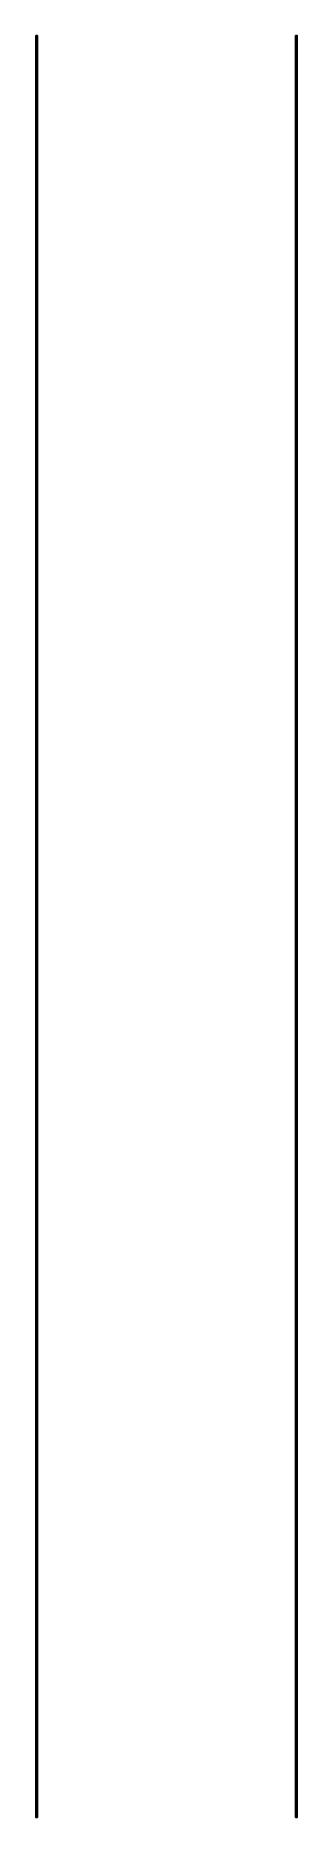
# Model space of a CAD drawing. Extents: x -3.2 to 3.2, y -21.9 to 21.6.
import ezdxf

# ---------------------------------------------------------------- set-up
doc = ezdxf.new("R2010")
doc.units = 0
doc.layers.add('RAILINGS', color=6, linetype='CONTINUOUS')

msp = doc.modelspace()

# ---------------------------------------------------------------- linework, layer by layer
at = {"layer": 'RAILINGS'}
for points in [[(-3.19, 21.6, 2.53), (-3.19, 10.5, 1.84), (-3.15, 10.5, 1.84), (-3.15, 21.6, 2.53)], [(-3.17, 21.6, 1.52), (-3.19, 21.58, 1.52), (-3.19, 21.58, 2.52), (-3.17, 21.6, 2.52)], [(-3.19, 21.6, 2.01), (-3.19, 10.5, 1.32), (-3.15, 10.5, 1.32), (-3.15, 21.6, 2.01)], [(-3.19, 21.58, 1.52), (-3.17, 21.56, 1.52), (-3.17, 21.56, 2.52), (-3.19, 21.58, 2.52)], [(-3.15, 21.58, 1.52), (-3.17, 21.6, 1.52), (-3.17, 21.6, 2.52), (-3.15, 21.58, 2.52)], [(-3.17, 21.56, 1.52), (-3.15, 21.58, 1.52), (-3.15, 21.58, 2.52), (-3.17, 21.56, 2.52)], [(3.15, 21.6, 2.53), (3.15, 10.5, 1.84), (3.19, 10.5, 1.84), (3.19, 21.6, 2.53)], [(3.17, 21.6, 1.52), (3.15, 21.58, 1.52), (3.15, 21.58, 2.52), (3.17, 21.6, 2.52)], [(3.15, 21.6, 2.01), (3.15, 10.5, 1.32), (3.19, 10.5, 1.32), (3.19, 21.6, 2.01)], [(3.15, 21.58, 1.52), (3.17, 21.56, 1.52), (3.17, 21.56, 2.52), (3.15, 21.58, 2.52)], [(3.19, 21.58, 1.52), (3.17, 21.6, 1.52), (3.17, 21.6, 2.52), (3.19, 21.58, 2.52)], [(3.17, 21.56, 1.52), (3.19, 21.58, 1.52), (3.19, 21.58, 2.52), (3.17, 21.56, 2.52)], [(-3.17, 20.1, 1.42), (-3.19, 20.08, 1.42), (-3.19, 20.08, 2.42), (-3.17, 20.1, 2.42)], [(-3.19, 20.08, 1.42), (-3.17, 20.06, 1.42), (-3.17, 20.06, 2.42), (-3.19, 20.08, 2.42)], [(-3.15, 20.08, 1.42), (-3.17, 20.1, 1.42), (-3.17, 20.1, 2.42), (-3.15, 20.08, 2.42)], [(-3.17, 20.06, 1.42), (-3.15, 20.08, 1.42), (-3.15, 20.08, 2.42), (-3.17, 20.06, 2.42)], [(3.17, 20.1, 1.42), (3.15, 20.08, 1.42), (3.15, 20.08, 2.42), (3.17, 20.1, 2.42)], [(3.15, 20.08, 1.42), (3.17, 20.06, 1.42), (3.17, 20.06, 2.42), (3.15, 20.08, 2.42)], [(3.19, 20.08, 1.42), (3.17, 20.1, 1.42), (3.17, 20.1, 2.42), (3.19, 20.08, 2.42)], [(3.17, 20.06, 1.42), (3.19, 20.08, 1.42), (3.19, 20.08, 2.42), (3.17, 20.06, 2.42)], [(-3.17, 18.6, 1.33), (-3.19, 18.58, 1.33), (-3.19, 18.58, 2.33), (-3.17, 18.6, 2.33)], [(-3.19, 18.58, 1.33), (-3.17, 18.56, 1.33), (-3.17, 18.56, 2.33), (-3.19, 18.58, 2.33)], [(-3.15, 18.58, 1.33), (-3.17, 18.6, 1.33), (-3.17, 18.6, 2.33), (-3.15, 18.58, 2.33)], [(-3.17, 18.56, 1.33), (-3.15, 18.58, 1.33), (-3.15, 18.58, 2.33), (-3.17, 18.56, 2.33)], [(3.17, 18.6, 1.33), (3.15, 18.58, 1.33), (3.15, 18.58, 2.33), (3.17, 18.6, 2.33)], [(3.15, 18.58, 1.33), (3.17, 18.56, 1.33), (3.17, 18.56, 2.33), (3.15, 18.58, 2.33)], [(3.19, 18.58, 1.33), (3.17, 18.6, 1.33), (3.17, 18.6, 2.33), (3.19, 18.58, 2.33)], [(3.17, 18.56, 1.33), (3.19, 18.58, 1.33), (3.19, 18.58, 2.33), (3.17, 18.56, 2.33)], [(-3.17, 17.1, 1.23), (-3.19, 17.08, 1.23), (-3.19, 17.08, 2.23), (-3.17, 17.1, 2.23)], [(-3.19, 17.08, 1.23), (-3.17, 17.06, 1.23), (-3.17, 17.06, 2.23), (-3.19, 17.08, 2.23)], [(-3.15, 17.08, 1.23), (-3.17, 17.1, 1.23), (-3.17, 17.1, 2.23), (-3.15, 17.08, 2.23)], [(-3.17, 17.06, 1.23), (-3.15, 17.08, 1.23), (-3.15, 17.08, 2.23), (-3.17, 17.06, 2.23)], [(3.17, 17.1, 1.23), (3.15, 17.08, 1.23), (3.15, 17.08, 2.23), (3.17, 17.1, 2.23)], [(3.15, 17.08, 1.23), (3.17, 17.06, 1.23), (3.17, 17.06, 2.23), (3.15, 17.08, 2.23)], [(3.19, 17.08, 1.23), (3.17, 17.1, 1.23), (3.17, 17.1, 2.23), (3.19, 17.08, 2.23)], [(3.17, 17.06, 1.23), (3.19, 17.08, 1.23), (3.19, 17.08, 2.23), (3.17, 17.06, 2.23)], [(-3.17, 15.6, 1.14), (-3.19, 15.58, 1.14), (-3.19, 15.58, 2.14), (-3.17, 15.6, 2.14)], [(-3.19, 15.58, 1.14), (-3.17, 15.56, 1.14), (-3.17, 15.56, 2.14), (-3.19, 15.58, 2.14)], [(-3.15, 15.58, 1.14), (-3.17, 15.6, 1.14), (-3.17, 15.6, 2.14), (-3.15, 15.58, 2.14)], [(-3.17, 15.56, 1.14), (-3.15, 15.58, 1.14), (-3.15, 15.58, 2.14), (-3.17, 15.56, 2.14)], [(3.17, 15.6, 1.14), (3.15, 15.58, 1.14), (3.15, 15.58, 2.14), (3.17, 15.6, 2.14)], [(3.15, 15.58, 1.14), (3.17, 15.56, 1.14), (3.17, 15.56, 2.14), (3.15, 15.58, 2.14)], [(3.19, 15.58, 1.14), (3.17, 15.6, 1.14), (3.17, 15.6, 2.14), (3.19, 15.58, 2.14)], [(3.17, 15.56, 1.14), (3.19, 15.58, 1.14), (3.19, 15.58, 2.14), (3.17, 15.56, 2.14)], [(-3.17, 14.1, 1.04), (-3.19, 14.08, 1.04), (-3.19, 14.08, 2.04), (-3.17, 14.1, 2.04)], [(-3.19, 14.08, 1.04), (-3.17, 14.06, 1.04), (-3.17, 14.06, 2.04), (-3.19, 14.08, 2.04)], [(-3.15, 14.08, 1.04), (-3.17, 14.1, 1.04), (-3.17, 14.1, 2.04), (-3.15, 14.08, 2.04)], [(-3.17, 14.06, 1.04), (-3.15, 14.08, 1.04), (-3.15, 14.08, 2.04), (-3.17, 14.06, 2.04)], [(3.17, 14.1, 1.04), (3.15, 14.08, 1.04), (3.15, 14.08, 2.04), (3.17, 14.1, 2.04)], [(3.15, 14.08, 1.04), (3.17, 14.06, 1.04), (3.17, 14.06, 2.04), (3.15, 14.08, 2.04)], [(3.19, 14.08, 1.04), (3.17, 14.1, 1.04), (3.17, 14.1, 2.04), (3.19, 14.08, 2.04)], [(3.17, 14.06, 1.04), (3.19, 14.08, 1.04), (3.19, 14.08, 2.04), (3.17, 14.06, 2.04)], [(-3.17, 12.6, 0.95), (-3.19, 12.58, 0.95), (-3.19, 12.58, 1.95), (-3.17, 12.6, 1.95)], [(-3.19, 12.58, 0.95), (-3.17, 12.56, 0.95), (-3.17, 12.56, 1.95), (-3.19, 12.58, 1.95)], [(-3.15, 12.58, 0.95), (-3.17, 12.6, 0.95), (-3.17, 12.6, 1.95), (-3.15, 12.58, 1.95)], [(-3.17, 12.56, 0.95), (-3.15, 12.58, 0.95), (-3.15, 12.58, 1.95), (-3.17, 12.56, 1.95)], [(3.17, 12.6, 0.95), (3.15, 12.58, 0.95), (3.15, 12.58, 1.95), (3.17, 12.6, 1.95)], [(3.15, 12.58, 0.95), (3.17, 12.56, 0.95), (3.17, 12.56, 1.95), (3.15, 12.58, 1.95)], [(3.19, 12.58, 0.95), (3.17, 12.6, 0.95), (3.17, 12.6, 1.95), (3.19, 12.58, 1.95)], [(3.17, 12.56, 0.95), (3.19, 12.58, 0.95), (3.19, 12.58, 1.95), (3.17, 12.56, 1.95)], [(-3.17, 11.1, 0.85), (-3.19, 11.08, 0.85), (-3.19, 11.08, 1.85), (-3.17, 11.1, 1.85)], [(-3.19, 11.08, 0.85), (-3.17, 11.06, 0.85), (-3.17, 11.06, 1.85), (-3.19, 11.08, 1.85)], [(-3.15, 11.08, 0.85), (-3.17, 11.1, 0.85), (-3.17, 11.1, 1.85), (-3.15, 11.08, 1.85)], [(-3.17, 11.06, 0.85), (-3.15, 11.08, 0.85), (-3.15, 11.08, 1.85), (-3.17, 11.06, 1.85)], [(3.17, 11.1, 0.85), (3.15, 11.08, 0.85), (3.15, 11.08, 1.85), (3.17, 11.1, 1.85)], [(3.15, 11.08, 0.85), (3.17, 11.06, 0.85), (3.17, 11.06, 1.85), (3.15, 11.08, 1.85)], [(3.19, 11.08, 0.85), (3.17, 11.1, 0.85), (3.17, 11.1, 1.85), (3.19, 11.08, 1.85)], [(3.17, 11.06, 0.85), (3.19, 11.08, 0.85), (3.19, 11.08, 1.85), (3.17, 11.06, 1.85)], [(-3.19, 10.5, 1.84), (-3.19, 9.6, 1.84), (-3.15, 9.6, 1.84), (-3.15, 10.5, 1.84)], [(-3.19, 10.5, 1.32), (-3.19, 9.6, 1.32), (-3.15, 9.6, 1.32), (-3.15, 10.5, 1.32)], [(3.15, 10.5, 1.84), (3.15, 9.6, 1.84), (3.19, 9.6, 1.84), (3.19, 10.5, 1.84)], [(3.15, 10.5, 1.32), (3.15, 9.6, 1.32), (3.19, 9.6, 1.32), (3.19, 10.5, 1.32)], [(-3.19, 9.6, 1.84), (-3.19, -8.4, 2.12), (-3.15, -8.4, 2.12), (-3.15, 9.6, 1.84)], [(-3.17, 9.6, 0.83), (-3.19, 9.58, 0.83), (-3.19, 9.58, 1.83), (-3.17, 9.6, 1.83)], [(-3.19, 9.6, 1.32), (-3.19, -8.4, 1.6), (-3.15, -8.4, 1.6), (-3.15, 9.6, 1.32)], [(-3.19, 9.58, 0.83), (-3.17, 9.56, 0.83), (-3.17, 9.56, 1.83), (-3.19, 9.58, 1.83)], [(-3.15, 9.58, 0.83), (-3.17, 9.6, 0.83), (-3.17, 9.6, 1.83), (-3.15, 9.58, 1.83)], [(-3.17, 9.56, 0.83), (-3.15, 9.58, 0.83), (-3.15, 9.58, 1.83), (-3.17, 9.56, 1.83)], [(3.15, 9.6, 1.84), (3.15, -8.4, 2.12), (3.19, -8.4, 2.12), (3.19, 9.6, 1.84)], [(3.17, 9.6, 0.83), (3.15, 9.58, 0.83), (3.15, 9.58, 1.83), (3.17, 9.6, 1.83)], [(3.15, 9.6, 1.32), (3.15, -8.4, 1.6), (3.19, -8.4, 1.6), (3.19, 9.6, 1.32)], [(3.15, 9.58, 0.83), (3.17, 9.56, 0.83), (3.17, 9.56, 1.83), (3.15, 9.58, 1.83)], [(3.19, 9.58, 0.83), (3.17, 9.6, 0.83), (3.17, 9.6, 1.83), (3.19, 9.58, 1.83)], [(3.17, 9.56, 0.83), (3.19, 9.58, 0.83), (3.19, 9.58, 1.83), (3.17, 9.56, 1.83)], [(-3.17, 8.1, 0.85), (-3.19, 8.08, 0.85), (-3.19, 8.08, 1.85), (-3.17, 8.1, 1.85)], [(-3.19, 8.08, 0.85), (-3.17, 8.06, 0.85), (-3.17, 8.06, 1.85), (-3.19, 8.08, 1.85)], [(-3.15, 8.08, 0.85), (-3.17, 8.1, 0.85), (-3.17, 8.1, 1.85), (-3.15, 8.08, 1.85)], [(-3.17, 8.06, 0.85), (-3.15, 8.08, 0.85), (-3.15, 8.08, 1.85), (-3.17, 8.06, 1.85)], [(3.17, 8.1, 0.85), (3.15, 8.08, 0.85), (3.15, 8.08, 1.85), (3.17, 8.1, 1.85)], [(3.15, 8.08, 0.85), (3.17, 8.06, 0.85), (3.17, 8.06, 1.85), (3.15, 8.08, 1.85)], [(3.19, 8.08, 0.85), (3.17, 8.1, 0.85), (3.17, 8.1, 1.85), (3.19, 8.08, 1.85)], [(3.17, 8.06, 0.85), (3.19, 8.08, 0.85), (3.19, 8.08, 1.85), (3.17, 8.06, 1.85)], [(-3.17, 6.6, 0.87), (-3.19, 6.58, 0.87), (-3.19, 6.58, 1.87), (-3.17, 6.6, 1.87)], [(-3.19, 6.58, 0.87), (-3.17, 6.56, 0.87), (-3.17, 6.56, 1.87), (-3.19, 6.58, 1.87)], [(-3.15, 6.58, 0.87), (-3.17, 6.6, 0.87), (-3.17, 6.6, 1.87), (-3.15, 6.58, 1.87)], [(-3.17, 6.56, 0.87), (-3.15, 6.58, 0.87), (-3.15, 6.58, 1.87), (-3.17, 6.56, 1.87)], [(3.17, 6.6, 0.87), (3.15, 6.58, 0.87), (3.15, 6.58, 1.87), (3.17, 6.6, 1.87)], [(3.15, 6.58, 0.87), (3.17, 6.56, 0.87), (3.17, 6.56, 1.87), (3.15, 6.58, 1.87)], [(3.19, 6.58, 0.87), (3.17, 6.6, 0.87), (3.17, 6.6, 1.87), (3.19, 6.58, 1.87)], [(3.17, 6.56, 0.87), (3.19, 6.58, 0.87), (3.19, 6.58, 1.87), (3.17, 6.56, 1.87)], [(-3.17, 5.1, 0.9), (-3.19, 5.08, 0.9), (-3.19, 5.08, 1.9), (-3.17, 5.1, 1.9)], [(-3.19, 5.08, 0.9), (-3.17, 5.06, 0.9), (-3.17, 5.06, 1.9), (-3.19, 5.08, 1.9)], [(-3.15, 5.08, 0.9), (-3.17, 5.1, 0.9), (-3.17, 5.1, 1.9), (-3.15, 5.08, 1.9)], [(-3.17, 5.06, 0.9), (-3.15, 5.08, 0.9), (-3.15, 5.08, 1.9), (-3.17, 5.06, 1.9)], [(3.17, 5.1, 0.9), (3.15, 5.08, 0.9), (3.15, 5.08, 1.9), (3.17, 5.1, 1.9)], [(3.15, 5.08, 0.9), (3.17, 5.06, 0.9), (3.17, 5.06, 1.9), (3.15, 5.08, 1.9)], [(3.19, 5.08, 0.9), (3.17, 5.1, 0.9), (3.17, 5.1, 1.9), (3.19, 5.08, 1.9)], [(3.17, 5.06, 0.9), (3.19, 5.08, 0.9), (3.19, 5.08, 1.9), (3.17, 5.06, 1.9)], [(-3.17, 3.6, 0.92), (-3.19, 3.58, 0.92), (-3.19, 3.58, 1.92), (-3.17, 3.6, 1.92)], [(-3.19, 3.58, 0.92), (-3.17, 3.56, 0.92), (-3.17, 3.56, 1.92), (-3.19, 3.58, 1.92)], [(-3.15, 3.58, 0.92), (-3.17, 3.6, 0.92), (-3.17, 3.6, 1.92), (-3.15, 3.58, 1.92)], [(-3.17, 3.56, 0.92), (-3.15, 3.58, 0.92), (-3.15, 3.58, 1.92), (-3.17, 3.56, 1.92)], [(3.17, 3.6, 0.92), (3.15, 3.58, 0.92), (3.15, 3.58, 1.92), (3.17, 3.6, 1.92)], [(3.15, 3.58, 0.92), (3.17, 3.56, 0.92), (3.17, 3.56, 1.92), (3.15, 3.58, 1.92)], [(3.19, 3.58, 0.92), (3.17, 3.6, 0.92), (3.17, 3.6, 1.92), (3.19, 3.58, 1.92)], [(3.17, 3.56, 0.92), (3.19, 3.58, 0.92), (3.19, 3.58, 1.92), (3.17, 3.56, 1.92)], [(-3.17, 2.1, 0.94), (-3.19, 2.08, 0.94), (-3.19, 2.08, 1.94), (-3.17, 2.1, 1.94)], [(-3.19, 2.08, 0.94), (-3.17, 2.06, 0.94), (-3.17, 2.06, 1.94), (-3.19, 2.08, 1.94)], [(-3.15, 2.08, 0.94), (-3.17, 2.1, 0.94), (-3.17, 2.1, 1.94), (-3.15, 2.08, 1.94)], [(-3.17, 2.06, 0.94), (-3.15, 2.08, 0.94), (-3.15, 2.08, 1.94), (-3.17, 2.06, 1.94)], [(3.17, 2.1, 0.94), (3.15, 2.08, 0.94), (3.15, 2.08, 1.94), (3.17, 2.1, 1.94)], [(3.15, 2.08, 0.94), (3.17, 2.06, 0.94), (3.17, 2.06, 1.94), (3.15, 2.08, 1.94)], [(3.19, 2.08, 0.94), (3.17, 2.1, 0.94), (3.17, 2.1, 1.94), (3.19, 2.08, 1.94)], [(3.17, 2.06, 0.94), (3.19, 2.08, 0.94), (3.19, 2.08, 1.94), (3.17, 2.06, 1.94)], [(-3.17, 0.6, 0.96), (-3.19, 0.58, 0.96), (-3.19, 0.58, 1.96), (-3.17, 0.6, 1.96)], [(-3.19, 0.58, 0.96), (-3.17, 0.56, 0.96), (-3.17, 0.56, 1.96), (-3.19, 0.58, 1.96)], [(-3.15, 0.58, 0.96), (-3.17, 0.6, 0.96), (-3.17, 0.6, 1.96), (-3.15, 0.58, 1.96)], [(-3.17, 0.56, 0.96), (-3.15, 0.58, 0.96), (-3.15, 0.58, 1.96), (-3.17, 0.56, 1.96)], [(3.17, 0.6, 0.96), (3.15, 0.58, 0.96), (3.15, 0.58, 1.96), (3.17, 0.6, 1.96)], [(3.15, 0.58, 0.96), (3.17, 0.56, 0.96), (3.17, 0.56, 1.96), (3.15, 0.58, 1.96)], [(3.19, 0.58, 0.96), (3.17, 0.6, 0.96), (3.17, 0.6, 1.96), (3.19, 0.58, 1.96)], [(3.17, 0.56, 0.96), (3.19, 0.58, 0.96), (3.19, 0.58, 1.96), (3.17, 0.56, 1.96)], [(-3.17, -0.9, 0.99), (-3.19, -0.92, 0.99), (-3.19, -0.92, 1.99), (-3.17, -0.9, 1.99)], [(-3.19, -0.92, 0.99), (-3.17, -0.94, 0.99), (-3.17, -0.94, 1.99), (-3.19, -0.92, 1.99)], [(-3.15, -0.92, 0.99), (-3.17, -0.9, 0.99), (-3.17, -0.9, 1.99), (-3.15, -0.92, 1.99)], [(-3.17, -0.94, 0.99), (-3.15, -0.92, 0.99), (-3.15, -0.92, 1.99), (-3.17, -0.94, 1.99)], [(3.17, -0.9, 0.99), (3.15, -0.92, 0.99), (3.15, -0.92, 1.99), (3.17, -0.9, 1.99)], [(3.15, -0.92, 0.99), (3.17, -0.94, 0.99), (3.17, -0.94, 1.99), (3.15, -0.92, 1.99)], [(3.19, -0.92, 0.99), (3.17, -0.9, 0.99), (3.17, -0.9, 1.99), (3.19, -0.92, 1.99)], [(3.17, -0.94, 0.99), (3.19, -0.92, 0.99), (3.19, -0.92, 1.99), (3.17, -0.94, 1.99)], [(-3.17, -2.4, 1.01), (-3.19, -2.42, 1.01), (-3.19, -2.42, 2.01), (-3.17, -2.4, 2.01)], [(-3.19, -2.42, 1.01), (-3.17, -2.44, 1.01), (-3.17, -2.44, 2.01), (-3.19, -2.42, 2.01)], [(-3.15, -2.42, 1.01), (-3.17, -2.4, 1.01), (-3.17, -2.4, 2.01), (-3.15, -2.42, 2.01)], [(-3.17, -2.44, 1.01), (-3.15, -2.42, 1.01), (-3.15, -2.42, 2.01), (-3.17, -2.44, 2.01)], [(3.17, -2.4, 1.01), (3.15, -2.42, 1.01), (3.15, -2.42, 2.01), (3.17, -2.4, 2.01)], [(3.15, -2.42, 1.01), (3.17, -2.44, 1.01), (3.17, -2.44, 2.01), (3.15, -2.42, 2.01)], [(3.19, -2.42, 1.01), (3.17, -2.4, 1.01), (3.17, -2.4, 2.01), (3.19, -2.42, 2.01)], [(3.17, -2.44, 1.01), (3.19, -2.42, 1.01), (3.19, -2.42, 2.01), (3.17, -2.44, 2.01)], [(-3.17, -3.9, 1.03), (-3.19, -3.92, 1.03), (-3.19, -3.92, 2.03), (-3.17, -3.9, 2.03)], [(-3.15, -3.92, 1.03), (-3.17, -3.9, 1.03), (-3.17, -3.9, 2.03), (-3.15, -3.92, 2.03)], [(3.17, -3.9, 1.03), (3.15, -3.92, 1.03), (3.15, -3.92, 2.03), (3.17, -3.9, 2.03)], [(3.19, -3.92, 1.03), (3.17, -3.9, 1.03), (3.17, -3.9, 2.03), (3.19, -3.92, 2.03)], [(-3.19, -3.92, 1.03), (-3.17, -3.94, 1.03), (-3.17, -3.94, 2.03), (-3.19, -3.92, 2.03)], [(-3.17, -3.94, 1.03), (-3.15, -3.92, 1.03), (-3.15, -3.92, 2.03), (-3.17, -3.94, 2.03)], [(3.15, -3.92, 1.03), (3.17, -3.94, 1.03), (3.17, -3.94, 2.03), (3.15, -3.92, 2.03)], [(3.17, -3.94, 1.03), (3.19, -3.92, 1.03), (3.19, -3.92, 2.03), (3.17, -3.94, 2.03)], [(-3.17, -5.4, 1.05), (-3.19, -5.42, 1.05), (-3.19, -5.42, 2.05), (-3.17, -5.4, 2.05)], [(-3.19, -5.42, 1.05), (-3.17, -5.44, 1.05), (-3.17, -5.44, 2.05), (-3.19, -5.42, 2.05)], [(-3.15, -5.42, 1.05), (-3.17, -5.4, 1.05), (-3.17, -5.4, 2.05), (-3.15, -5.42, 2.05)], [(-3.17, -5.44, 1.05), (-3.15, -5.42, 1.05), (-3.15, -5.42, 2.05), (-3.17, -5.44, 2.05)], [(3.17, -5.4, 1.05), (3.15, -5.42, 1.05), (3.15, -5.42, 2.05), (3.17, -5.4, 2.05)], [(3.15, -5.42, 1.05), (3.17, -5.44, 1.05), (3.17, -5.44, 2.05), (3.15, -5.42, 2.05)], [(3.19, -5.42, 1.05), (3.17, -5.4, 1.05), (3.17, -5.4, 2.05), (3.19, -5.42, 2.05)], [(3.17, -5.44, 1.05), (3.19, -5.42, 1.05), (3.19, -5.42, 2.05), (3.17, -5.44, 2.05)], [(-3.17, -6.9, 1.07), (-3.19, -6.92, 1.07), (-3.19, -6.92, 2.07), (-3.17, -6.9, 2.07)], [(-3.19, -6.92, 1.07), (-3.17, -6.94, 1.07), (-3.17, -6.94, 2.07), (-3.19, -6.92, 2.07)], [(-3.15, -6.92, 1.07), (-3.17, -6.9, 1.07), (-3.17, -6.9, 2.07), (-3.15, -6.92, 2.07)], [(-3.17, -6.94, 1.07), (-3.15, -6.92, 1.07), (-3.15, -6.92, 2.07), (-3.17, -6.94, 2.07)], [(3.17, -6.9, 1.07), (3.15, -6.92, 1.07), (3.15, -6.92, 2.07), (3.17, -6.9, 2.07)], [(3.15, -6.92, 1.07), (3.17, -6.94, 1.07), (3.17, -6.94, 2.07), (3.15, -6.92, 2.07)], [(3.19, -6.92, 1.07), (3.17, -6.9, 1.07), (3.17, -6.9, 2.07), (3.19, -6.92, 2.07)], [(3.17, -6.94, 1.07), (3.19, -6.92, 1.07), (3.19, -6.92, 2.07), (3.17, -6.94, 2.07)], [(-3.19, -8.4, 2.12), (-3.19, -18.9, 3.35), (-3.15, -18.9, 3.35), (-3.15, -8.4, 2.12)], [(-3.17, -8.4, 1.11), (-3.19, -8.42, 1.11), (-3.19, -8.42, 2.11), (-3.17, -8.4, 2.11)], [(-3.19, -8.4, 1.6), (-3.19, -18.9, 2.83), (-3.15, -18.9, 2.83), (-3.15, -8.4, 1.6)], [(-3.19, -8.42, 1.11), (-3.17, -8.44, 1.11), (-3.17, -8.44, 2.11), (-3.19, -8.42, 2.11)], [(-3.15, -8.42, 1.11), (-3.17, -8.4, 1.11), (-3.17, -8.4, 2.11), (-3.15, -8.42, 2.11)], [(-3.17, -8.44, 1.11), (-3.15, -8.42, 1.11), (-3.15, -8.42, 2.11), (-3.17, -8.44, 2.11)], [(3.15, -8.4, 2.12), (3.15, -18.9, 3.35), (3.19, -18.9, 3.35), (3.19, -8.4, 2.12)], [(3.17, -8.4, 1.11), (3.15, -8.42, 1.11), (3.15, -8.42, 2.11), (3.17, -8.4, 2.11)], [(3.15, -8.4, 1.6), (3.15, -18.9, 2.83), (3.19, -18.9, 2.83), (3.19, -8.4, 1.6)], [(3.15, -8.42, 1.11), (3.17, -8.44, 1.11), (3.17, -8.44, 2.11), (3.15, -8.42, 2.11)], [(3.19, -8.42, 1.11), (3.17, -8.4, 1.11), (3.17, -8.4, 2.11), (3.19, -8.42, 2.11)], [(3.17, -8.44, 1.11), (3.19, -8.42, 1.11), (3.19, -8.42, 2.11), (3.17, -8.44, 2.11)], [(-3.17, -9.9, 1.28), (-3.19, -9.92, 1.28), (-3.19, -9.92, 2.28), (-3.17, -9.9, 2.28)], [(-3.19, -9.92, 1.28), (-3.17, -9.94, 1.28), (-3.17, -9.94, 2.28), (-3.19, -9.92, 2.28)], [(-3.15, -9.92, 1.28), (-3.17, -9.9, 1.28), (-3.17, -9.9, 2.28), (-3.15, -9.92, 2.28)], [(-3.17, -9.94, 1.28), (-3.15, -9.92, 1.28), (-3.15, -9.92, 2.28), (-3.17, -9.94, 2.28)], [(3.17, -9.9, 1.28), (3.15, -9.92, 1.28), (3.15, -9.92, 2.28), (3.17, -9.9, 2.28)], [(3.15, -9.92, 1.28), (3.17, -9.94, 1.28), (3.17, -9.94, 2.28), (3.15, -9.92, 2.28)], [(3.19, -9.92, 1.28), (3.17, -9.9, 1.28), (3.17, -9.9, 2.28), (3.19, -9.92, 2.28)], [(3.17, -9.94, 1.28), (3.19, -9.92, 1.28), (3.19, -9.92, 2.28), (3.17, -9.94, 2.28)], [(-3.17, -11.4, 1.46), (-3.19, -11.42, 1.46), (-3.19, -11.42, 2.46), (-3.17, -11.4, 2.46)], [(-3.19, -11.42, 1.46), (-3.17, -11.44, 1.46), (-3.17, -11.44, 2.46), (-3.19, -11.42, 2.46)], [(-3.15, -11.42, 1.46), (-3.17, -11.4, 1.46), (-3.17, -11.4, 2.46), (-3.15, -11.42, 2.46)], [(-3.17, -11.44, 1.46), (-3.15, -11.42, 1.46), (-3.15, -11.42, 2.46), (-3.17, -11.44, 2.46)], [(3.17, -11.4, 1.46), (3.15, -11.42, 1.46), (3.15, -11.42, 2.46), (3.17, -11.4, 2.46)], [(3.15, -11.42, 1.46), (3.17, -11.44, 1.46), (3.17, -11.44, 2.46), (3.15, -11.42, 2.46)], [(3.19, -11.42, 1.46), (3.17, -11.4, 1.46), (3.17, -11.4, 2.46), (3.19, -11.42, 2.46)], [(3.17, -11.44, 1.46), (3.19, -11.42, 1.46), (3.19, -11.42, 2.46), (3.17, -11.44, 2.46)], [(-3.17, -12.9, 1.64), (-3.19, -12.92, 1.64), (-3.19, -12.92, 2.64), (-3.17, -12.9, 2.64)], [(-3.19, -12.92, 1.64), (-3.17, -12.94, 1.64), (-3.17, -12.94, 2.64), (-3.19, -12.92, 2.64)], [(-3.15, -12.92, 1.64), (-3.17, -12.9, 1.64), (-3.17, -12.9, 2.64), (-3.15, -12.92, 2.64)], [(-3.17, -12.94, 1.64), (-3.15, -12.92, 1.64), (-3.15, -12.92, 2.64), (-3.17, -12.94, 2.64)], [(3.17, -12.9, 1.64), (3.15, -12.92, 1.64), (3.15, -12.92, 2.64), (3.17, -12.9, 2.64)], [(3.15, -12.92, 1.64), (3.17, -12.94, 1.64), (3.17, -12.94, 2.64), (3.15, -12.92, 2.64)], [(3.19, -12.92, 1.64), (3.17, -12.9, 1.64), (3.17, -12.9, 2.64), (3.19, -12.92, 2.64)], [(3.17, -12.94, 1.64), (3.19, -12.92, 1.64), (3.19, -12.92, 2.64), (3.17, -12.94, 2.64)], [(-3.17, -14.4, 1.81), (-3.19, -14.42, 1.81), (-3.19, -14.42, 2.81), (-3.17, -14.4, 2.81)], [(-3.19, -14.42, 1.81), (-3.17, -14.44, 1.81), (-3.17, -14.44, 2.81), (-3.19, -14.42, 2.81)], [(-3.15, -14.42, 1.81), (-3.17, -14.4, 1.81), (-3.17, -14.4, 2.81), (-3.15, -14.42, 2.81)], [(-3.17, -14.44, 1.81), (-3.15, -14.42, 1.81), (-3.15, -14.42, 2.81), (-3.17, -14.44, 2.81)], [(3.17, -14.4, 1.81), (3.15, -14.42, 1.81), (3.15, -14.42, 2.81), (3.17, -14.4, 2.81)], [(3.15, -14.42, 1.81), (3.17, -14.44, 1.81), (3.17, -14.44, 2.81), (3.15, -14.42, 2.81)], [(3.19, -14.42, 1.81), (3.17, -14.4, 1.81), (3.17, -14.4, 2.81), (3.19, -14.42, 2.81)], [(3.17, -14.44, 1.81), (3.19, -14.42, 1.81), (3.19, -14.42, 2.81), (3.17, -14.44, 2.81)], [(-3.17, -15.9, 1.99), (-3.19, -15.92, 1.99), (-3.19, -15.92, 2.99), (-3.17, -15.9, 2.99)], [(-3.19, -15.92, 1.99), (-3.17, -15.94, 1.99), (-3.17, -15.94, 2.99), (-3.19, -15.92, 2.99)], [(-3.15, -15.92, 1.99), (-3.17, -15.9, 1.99), (-3.17, -15.9, 2.99), (-3.15, -15.92, 2.99)], [(-3.17, -15.94, 1.99), (-3.15, -15.92, 1.99), (-3.15, -15.92, 2.99), (-3.17, -15.94, 2.99)], [(3.17, -15.9, 1.99), (3.15, -15.92, 1.99), (3.15, -15.92, 2.99), (3.17, -15.9, 2.99)], [(3.15, -15.92, 1.99), (3.17, -15.94, 1.99), (3.17, -15.94, 2.99), (3.15, -15.92, 2.99)], [(3.19, -15.92, 1.99), (3.17, -15.9, 1.99), (3.17, -15.9, 2.99), (3.19, -15.92, 2.99)], [(3.17, -15.94, 1.99), (3.19, -15.92, 1.99), (3.19, -15.92, 2.99), (3.17, -15.94, 2.99)], [(-3.17, -17.4, 2.16), (-3.19, -17.42, 2.16), (-3.19, -17.42, 3.16), (-3.17, -17.4, 3.16)], [(-3.15, -17.42, 2.16), (-3.17, -17.4, 2.16), (-3.17, -17.4, 3.16), (-3.15, -17.42, 3.16)], [(3.17, -17.4, 2.16), (3.15, -17.42, 2.16), (3.15, -17.42, 3.16), (3.17, -17.4, 3.16)], [(3.19, -17.42, 2.16), (3.17, -17.4, 2.16), (3.17, -17.4, 3.16), (3.19, -17.42, 3.16)], [(-3.19, -17.42, 2.16), (-3.17, -17.44, 2.16), (-3.17, -17.44, 3.16), (-3.19, -17.42, 3.16)], [(-3.17, -17.44, 2.16), (-3.15, -17.42, 2.16), (-3.15, -17.42, 3.16), (-3.17, -17.44, 3.16)], [(3.15, -17.42, 2.16), (3.17, -17.44, 2.16), (3.17, -17.44, 3.16), (3.15, -17.42, 3.16)], [(3.17, -17.44, 2.16), (3.19, -17.42, 2.16), (3.19, -17.42, 3.16), (3.17, -17.44, 3.16)], [(-3.19, -18.9, 3.35), (-3.19, -21.94, 3.74), (-3.15, -21.94, 3.74), (-3.15, -18.9, 3.35)], [(-3.17, -18.9, 2.34), (-3.19, -18.92, 2.34), (-3.19, -18.92, 3.34), (-3.17, -18.9, 3.34)], [(-3.19, -18.9, 2.83), (-3.19, -21.94, 3.22), (-3.15, -21.94, 3.22), (-3.15, -18.9, 2.83)], [(-3.19, -18.92, 2.34), (-3.17, -18.94, 2.34), (-3.17, -18.94, 3.34), (-3.19, -18.92, 3.34)], [(-3.15, -18.92, 2.34), (-3.17, -18.9, 2.34), (-3.17, -18.9, 3.34), (-3.15, -18.92, 3.34)], [(-3.17, -18.94, 2.34), (-3.15, -18.92, 2.34), (-3.15, -18.92, 3.34), (-3.17, -18.94, 3.34)], [(3.17, -18.9, 2.34), (3.15, -18.92, 2.34), (3.15, -18.92, 3.34), (3.17, -18.9, 3.34)], [(3.15, -18.9, 3.35), (3.15, -21.94, 3.74), (3.19, -21.94, 3.74), (3.19, -18.9, 3.35)], [(3.15, -18.9, 2.83), (3.15, -21.94, 3.22), (3.19, -21.94, 3.22), (3.19, -18.9, 2.83)], [(3.15, -18.92, 2.34), (3.17, -18.94, 2.34), (3.17, -18.94, 3.34), (3.15, -18.92, 3.34)], [(3.19, -18.92, 2.34), (3.17, -18.9, 2.34), (3.17, -18.9, 3.34), (3.19, -18.92, 3.34)], [(3.17, -18.94, 2.34), (3.19, -18.92, 2.34), (3.19, -18.92, 3.34), (3.17, -18.94, 3.34)], [(-3.17, -20.4, 2.54), (-3.19, -20.42, 2.54), (-3.19, -20.42, 3.54), (-3.17, -20.4, 3.54)], [(-3.19, -20.42, 2.54), (-3.17, -20.44, 2.54), (-3.17, -20.44, 3.54), (-3.19, -20.42, 3.54)], [(-3.15, -20.42, 2.54), (-3.17, -20.4, 2.54), (-3.17, -20.4, 3.54), (-3.15, -20.42, 3.54)], [(-3.17, -20.44, 2.54), (-3.15, -20.42, 2.54), (-3.15, -20.42, 3.54), (-3.17, -20.44, 3.54)], [(3.17, -20.4, 2.54), (3.15, -20.42, 2.54), (3.15, -20.42, 3.54), (3.17, -20.4, 3.54)], [(3.15, -20.42, 2.54), (3.17, -20.44, 2.54), (3.17, -20.44, 3.54), (3.15, -20.42, 3.54)], [(3.19, -20.42, 2.54), (3.17, -20.4, 2.54), (3.17, -20.4, 3.54), (3.19, -20.42, 3.54)], [(3.17, -20.44, 2.54), (3.19, -20.42, 2.54), (3.19, -20.42, 3.54), (3.17, -20.44, 3.54)], [(-3.17, -21.9, 2.73), (-3.19, -21.92, 2.73), (-3.19, -21.92, 3.73), (-3.17, -21.9, 3.73)], [(-3.19, -21.92, 2.73), (-3.17, -21.94, 2.73), (-3.17, -21.94, 3.73), (-3.19, -21.92, 3.73)], [(-3.15, -21.92, 2.73), (-3.17, -21.9, 2.73), (-3.17, -21.9, 3.73), (-3.15, -21.92, 3.73)], [(-3.17, -21.94, 2.73), (-3.15, -21.92, 2.73), (-3.15, -21.92, 3.73), (-3.17, -21.94, 3.73)], [(3.17, -21.9, 2.73), (3.15, -21.92, 2.73), (3.15, -21.92, 3.73), (3.17, -21.9, 3.73)], [(3.15, -21.92, 2.73), (3.17, -21.94, 2.73), (3.17, -21.94, 3.73), (3.15, -21.92, 3.73)], [(3.19, -21.92, 2.73), (3.17, -21.9, 2.73), (3.17, -21.9, 3.73), (3.19, -21.92, 3.73)], [(3.17, -21.94, 2.73), (3.19, -21.92, 2.73), (3.19, -21.92, 3.73), (3.17, -21.94, 3.73)]]:
    msp.add_3dface(points, dxfattribs=at)

doc.saveas('drawing.dxf')
